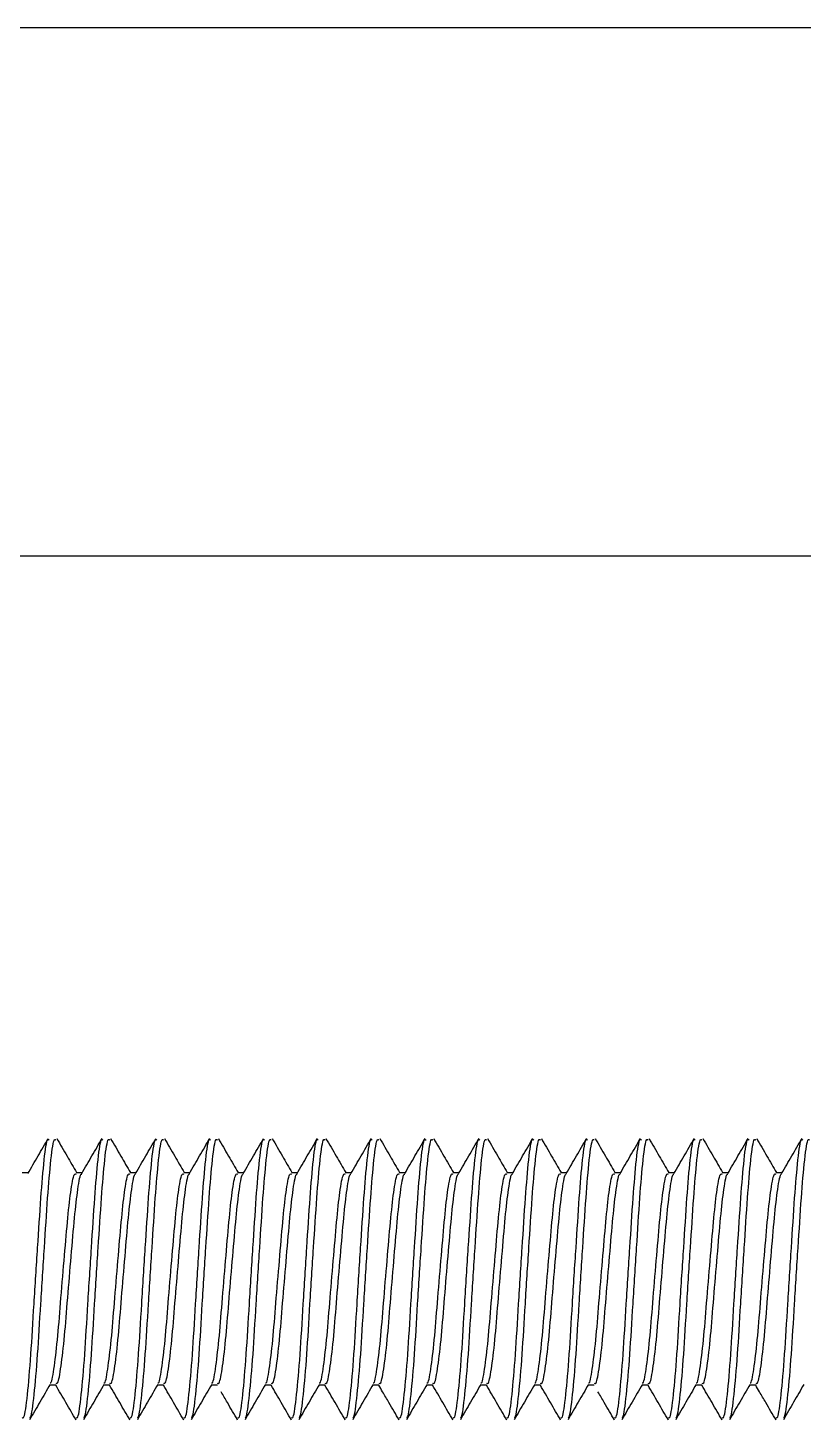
# Model space of a CAD drawing. Header units: inches. Extents: x -2.82 to 2.82, y -1.71 to 1.71.
# Drawn here: x -1.093 to -0.755, y -1.598 to -0.991 of the extents above; entities that cross this region are included whole.
import ezdxf

# ---------------------------------------------------------------- set-up
doc = ezdxf.new("R2010")
doc.units = ezdxf.units.IN
doc.header["$LTSCALE"] = 0.5
doc.header["$MEASUREMENT"] = 0
doc.layers.add('Hardware', color=242, linetype='CONTINUOUS')
doc.layers.add('Mounting', color=4, linetype='CONTINUOUS')

msp = doc.modelspace()

# ---------------------------------------------------------------- linework, layer by layer
at = {"layer": 'Hardware', "linetype": 'Continuous', "lineweight": 25, "transparency": 16777216}
for p, q in [((-1.09545, -1.48977), (-1.09275, -1.48977)), ((-1.07201, -1.48977), (-1.06931, -1.48977)), ((-1.04858, -1.48977), (-1.04588, -1.48977)), ((-1.02514, -1.48977), (-1.02244, -1.48977)), ((-1.0017, -1.48977), (-0.999, -1.48977)), ((-0.97826, -1.48977), (-0.97556, -1.48977)), ((-0.95483, -1.48977), (-0.95213, -1.48977)), ((-0.93139, -1.48977), (-0.92869, -1.48977)), ((-0.90795, -1.48977), (-0.90525, -1.48977)), ((-0.88451, -1.48977), (-0.88181, -1.48977)), ((-0.86108, -1.48977), (-0.85838, -1.48977)), ((-0.83764, -1.48977), (-0.83494, -1.48977)), ((-0.8142, -1.48977), (-0.8115, -1.48977)), ((-0.79077, -1.48977), (-0.78806, -1.48977)), ((-0.76733, -1.48977), (-0.76463, -1.48977)), ((-1.0808, -1.58233), (-1.08349, -1.58233)), ((-1.05737, -1.58233), (-1.06006, -1.58233)), ((-1.03393, -1.58233), (-1.03662, -1.58233)), ((-1.01049, -1.58233), (-1.01318, -1.58233)), ((-0.98705, -1.58233), (-0.98974, -1.58233)), ((-0.96362, -1.58233), (-0.96631, -1.58233)), ((-0.94018, -1.58233), (-0.94287, -1.58233)), ((-0.91674, -1.58233), (-0.91943, -1.58233)), ((-0.8933, -1.58233), (-0.89599, -1.58233)), ((-0.86987, -1.58233), (-0.87256, -1.58233)), ((-0.84643, -1.58233), (-0.84912, -1.58233)), ((-0.82299, -1.58233), (-0.82568, -1.58233)), ((-0.79955, -1.58233), (-0.80225, -1.58233)), ((-0.77612, -1.58233), (-0.77881, -1.58233))]:
    msp.add_line(p, q, dxfattribs=at)
for points, knots in [([(-1.093, -1.4902), (-1.09152, -1.48765), (-1.08854, -1.48255), (-1.08558, -1.47744), (-1.08409, -1.47489)], [0, 0, 0, 0, 0.499702, 1, 1, 1, 1]), ([(-1.08732, -1.50074), (-1.08685, -1.49482), (-1.0859, -1.48283), (-1.0846, -1.47459), (-1.08393, -1.47542), (-1.08373, -1.47567)], [0, 0, 0, 0, 0.40651, 0.823713, 1, 1, 1, 1]), ([(-1.08439, -1.50074), (-1.08392, -1.49482), (-1.08297, -1.48283), (-1.08167, -1.47459), (-1.081, -1.47542), (-1.0808, -1.47567)], [0, 0, 0, 0, 0.40651, 0.823713, 1, 1, 1, 1]), ([(-1.08039, -1.47495), (-1.07891, -1.47751), (-1.07604, -1.48245), (-1.07317, -1.48739), (-1.07178, -1.48977)], [0, 0, 0, 0, 0.516874, 1, 1, 1, 1]), ([(-1.06956, -1.4902), (-1.06808, -1.48765), (-1.06511, -1.48255), (-1.06214, -1.47744), (-1.06066, -1.47489)], [0, 0, 0, 0, 0.499702, 1, 1, 1, 1]), ([(-1.06388, -1.50074), (-1.06341, -1.49482), (-1.06247, -1.48283), (-1.06116, -1.47459), (-1.06049, -1.47542), (-1.06029, -1.47567)], [0, 0, 0, 0, 0.40651, 0.823713, 1, 1, 1, 1]), ([(-1.06095, -1.50074), (-1.06048, -1.49482), (-1.05954, -1.48283), (-1.05823, -1.47459), (-1.05756, -1.47542), (-1.05737, -1.47567)], [0, 0, 0, 0, 0.40651, 0.823713, 1, 1, 1, 1]), ([(-1.05696, -1.47495), (-1.05547, -1.47751), (-1.0526, -1.48245), (-1.04973, -1.48739), (-1.04834, -1.48977)], [0, 0, 0, 0, 0.516874, 1, 1, 1, 1]), ([(-1.04613, -1.4902), (-1.04464, -1.48765), (-1.04167, -1.48255), (-1.0387, -1.47744), (-1.03722, -1.47489)], [0, 0, 0, 0, 0.499702, 1, 1, 1, 1]), ([(-1.04044, -1.50074), (-1.03997, -1.49482), (-1.03903, -1.48283), (-1.03772, -1.47459), (-1.03706, -1.47542), (-1.03686, -1.47567)], [0, 0, 0, 0, 0.406509, 0.823714, 1, 1, 1, 1]), ([(-1.03751, -1.50074), (-1.03704, -1.49482), (-1.0361, -1.48283), (-1.03479, -1.47459), (-1.03413, -1.47542), (-1.03393, -1.47567)], [0, 0, 0, 0, 0.40651, 0.823713, 1, 1, 1, 1]), ([(-1.03352, -1.47495), (-1.03203, -1.47751), (-1.02917, -1.48245), (-1.02629, -1.48739), (-1.0249, -1.48977)], [0, 0, 0, 0, 0.516874, 1, 1, 1, 1]), ([(-1.02269, -1.4902), (-1.0212, -1.48765), (-1.01823, -1.48255), (-1.01527, -1.47744), (-1.01378, -1.47489)], [0, 0, 0, 0, 0.499677, 1, 1, 1, 1]), ([(-1.017, -1.50074), (-1.01654, -1.49482), (-1.01559, -1.48283), (-1.01428, -1.47459), (-1.01362, -1.47542), (-1.01342, -1.47567)], [0, 0, 0, 0, 0.406509, 0.823714, 1, 1, 1, 1]), ([(-1.01407, -1.50074), (-1.01361, -1.49482), (-1.01266, -1.48283), (-1.01135, -1.47459), (-1.01069, -1.47542), (-1.01049, -1.47567)], [0, 0, 0, 0, 0.40651, 0.823713, 1, 1, 1, 1]), ([(-1.01008, -1.47495), (-1.0086, -1.47751), (-1.00573, -1.48245), (-1.00285, -1.48739), (-1.00147, -1.48977)], [0, 0, 0, 0, 0.516874, 1, 1, 1, 1]), ([(-0.99925, -1.4902), (-0.99777, -1.48765), (-0.99479, -1.48255), (-0.99183, -1.47744), (-0.99035, -1.47489)], [0, 0, 0, 0, 0.499702, 1, 1, 1, 1]), ([(-0.99357, -1.50074), (-0.9931, -1.49482), (-0.99215, -1.48283), (-0.99085, -1.47459), (-0.99018, -1.47542), (-0.98998, -1.47567)], [0, 0, 0, 0, 0.40651, 0.823713, 1, 1, 1, 1]), ([(-0.99064, -1.50074), (-0.99017, -1.49482), (-0.98922, -1.48283), (-0.98792, -1.47459), (-0.98725, -1.47542), (-0.98705, -1.47567)], [0, 0, 0, 0, 0.40651, 0.823713, 1, 1, 1, 1]), ([(-0.98664, -1.47495), (-0.98516, -1.47751), (-0.98229, -1.48245), (-0.97942, -1.48739), (-0.97803, -1.48977)], [0, 0, 0, 0, 0.516874, 1, 1, 1, 1]), ([(-0.97581, -1.4902), (-0.97433, -1.48765), (-0.97136, -1.48255), (-0.96839, -1.47744), (-0.96691, -1.47489)], [0, 0, 0, 0, 0.499702, 1, 1, 1, 1]), ([(-0.97013, -1.50074), (-0.96966, -1.49482), (-0.96872, -1.48283), (-0.96741, -1.47459), (-0.96674, -1.47542), (-0.96655, -1.47567)], [0, 0, 0, 0, 0.406509, 0.823714, 1, 1, 1, 1]), ([(-0.9672, -1.50074), (-0.96673, -1.49482), (-0.96579, -1.48283), (-0.96448, -1.47459), (-0.96381, -1.47542), (-0.96362, -1.47567)], [0, 0, 0, 0, 0.40651, 0.823713, 1, 1, 1, 1]), ([(-0.96321, -1.47495), (-0.96172, -1.47751), (-0.95885, -1.48245), (-0.95598, -1.48739), (-0.95459, -1.48977)], [0, 0, 0, 0, 0.516874, 1, 1, 1, 1]), ([(-0.95238, -1.4902), (-0.95089, -1.48765), (-0.94792, -1.48255), (-0.94495, -1.47744), (-0.94347, -1.47489)], [0, 0, 0, 0, 0.499677, 1, 1, 1, 1]), ([(-0.94669, -1.50074), (-0.94623, -1.49482), (-0.94528, -1.48283), (-0.94397, -1.47459), (-0.94331, -1.47542), (-0.94311, -1.47567)], [0, 0, 0, 0, 0.406509, 0.823714, 1, 1, 1, 1]), ([(-0.94376, -1.50074), (-0.9433, -1.49482), (-0.94235, -1.48283), (-0.94104, -1.47459), (-0.94038, -1.47542), (-0.94018, -1.47567)], [0, 0, 0, 0, 0.40651, 0.823713, 1, 1, 1, 1]), ([(-0.93977, -1.47495), (-0.93829, -1.47751), (-0.93542, -1.48245), (-0.93254, -1.48739), (-0.93115, -1.48977)], [0, 0, 0, 0, 0.516874, 1, 1, 1, 1]), ([(-0.92894, -1.4902), (-0.92745, -1.48765), (-0.92448, -1.48255), (-0.92152, -1.47744), (-0.92003, -1.47489)], [0, 0, 0, 0, 0.499702, 1, 1, 1, 1]), ([(-0.92325, -1.50074), (-0.92279, -1.49482), (-0.92184, -1.48283), (-0.92053, -1.47459), (-0.91987, -1.47542), (-0.91967, -1.47567)], [0, 0, 0, 0, 0.40651, 0.823713, 1, 1, 1, 1]), ([(-0.92033, -1.50074), (-0.91986, -1.49482), (-0.91891, -1.48283), (-0.9176, -1.47459), (-0.91694, -1.47542), (-0.91674, -1.47567)], [0, 0, 0, 0, 0.40651, 0.823713, 1, 1, 1, 1]), ([(-0.91633, -1.47495), (-0.91485, -1.47751), (-0.91198, -1.48245), (-0.90911, -1.48739), (-0.90772, -1.48977)], [0, 0, 0, 0, 0.516874, 1, 1, 1, 1]), ([(-0.9055, -1.4902), (-0.90402, -1.48765), (-0.90104, -1.48255), (-0.89808, -1.47744), (-0.8966, -1.47489)], [0, 0, 0, 0, 0.499702, 1, 1, 1, 1]), ([(-0.89982, -1.50074), (-0.89935, -1.49482), (-0.8984, -1.48283), (-0.8971, -1.47459), (-0.89643, -1.47542), (-0.89623, -1.47567)], [0, 0, 0, 0, 0.40651, 0.823713, 1, 1, 1, 1]), ([(-0.89689, -1.50074), (-0.89642, -1.49482), (-0.89547, -1.48283), (-0.89417, -1.47459), (-0.8935, -1.47542), (-0.8933, -1.47567)], [0, 0, 0, 0, 0.40651, 0.823713, 1, 1, 1, 1]), ([(-0.89289, -1.47495), (-0.89141, -1.47751), (-0.88854, -1.48245), (-0.88567, -1.48739), (-0.88428, -1.48977)], [0, 0, 0, 0, 0.516874, 1, 1, 1, 1]), ([(-0.88207, -1.4902), (-0.88058, -1.48765), (-0.87761, -1.48255), (-0.87464, -1.47744), (-0.87316, -1.47489)], [0, 0, 0, 0, 0.499702, 1, 1, 1, 1]), ([(-0.87638, -1.50074), (-0.87591, -1.49482), (-0.87497, -1.48283), (-0.87366, -1.47459), (-0.87299, -1.47542), (-0.8728, -1.47567)], [0, 0, 0, 0, 0.406509, 0.823714, 1, 1, 1, 1]), ([(-0.87345, -1.50074), (-0.87298, -1.49482), (-0.87204, -1.48283), (-0.87073, -1.47459), (-0.87006, -1.47542), (-0.86987, -1.47567)], [0, 0, 0, 0, 0.40651, 0.823713, 1, 1, 1, 1]), ([(-0.86946, -1.47495), (-0.86797, -1.47751), (-0.8651, -1.48245), (-0.86223, -1.48739), (-0.86084, -1.48977)], [0, 0, 0, 0, 0.516874, 1, 1, 1, 1]), ([(-0.85863, -1.4902), (-0.85714, -1.48765), (-0.85417, -1.48255), (-0.8512, -1.47744), (-0.84972, -1.47489)], [0, 0, 0, 0, 0.499677, 1, 1, 1, 1]), ([(-0.85294, -1.50074), (-0.85248, -1.49482), (-0.85153, -1.48283), (-0.85022, -1.47459), (-0.84956, -1.47542), (-0.84936, -1.47567)], [0, 0, 0, 0, 0.406509, 0.823714, 1, 1, 1, 1]), ([(-0.85001, -1.50074), (-0.84955, -1.49482), (-0.8486, -1.48283), (-0.84729, -1.47459), (-0.84663, -1.47542), (-0.84643, -1.47567)], [0, 0, 0, 0, 0.40651, 0.823713, 1, 1, 1, 1]), ([(-0.84602, -1.47495), (-0.84454, -1.47751), (-0.84167, -1.48245), (-0.83879, -1.48739), (-0.8374, -1.48977)], [0, 0, 0, 0, 0.516874, 1, 1, 1, 1]), ([(-0.83519, -1.4902), (-0.83371, -1.48765), (-0.83073, -1.48255), (-0.82777, -1.47744), (-0.82628, -1.47489)], [0, 0, 0, 0, 0.499702, 1, 1, 1, 1]), ([(-0.82951, -1.50074), (-0.82904, -1.49482), (-0.82809, -1.48283), (-0.82678, -1.47459), (-0.82612, -1.47542), (-0.82592, -1.47567)], [0, 0, 0, 0, 0.40651, 0.823713, 1, 1, 1, 1]), ([(-0.82658, -1.50074), (-0.82611, -1.49482), (-0.82516, -1.48283), (-0.82385, -1.47459), (-0.82319, -1.47542), (-0.82299, -1.47567)], [0, 0, 0, 0, 0.40651, 0.823713, 1, 1, 1, 1]), ([(-0.82258, -1.47495), (-0.8211, -1.47751), (-0.81823, -1.48245), (-0.81536, -1.48739), (-0.81397, -1.48977)], [0, 0, 0, 0, 0.516874, 1, 1, 1, 1]), ([(-0.81175, -1.4902), (-0.81027, -1.48765), (-0.80729, -1.48255), (-0.80433, -1.47744), (-0.80285, -1.47489)], [0, 0, 0, 0, 0.499702, 1, 1, 1, 1]), ([(-0.80607, -1.50074), (-0.8056, -1.49482), (-0.80466, -1.48283), (-0.80335, -1.47459), (-0.80268, -1.47542), (-0.80248, -1.47567)], [0, 0, 0, 0, 0.406509, 0.823714, 1, 1, 1, 1]), ([(-0.80314, -1.50074), (-0.80267, -1.49482), (-0.80173, -1.48283), (-0.80042, -1.47459), (-0.79975, -1.47542), (-0.79955, -1.47567)], [0, 0, 0, 0, 0.40651, 0.823713, 1, 1, 1, 1]), ([(-0.79914, -1.47495), (-0.79766, -1.47751), (-0.79479, -1.48245), (-0.79192, -1.48739), (-0.79053, -1.48977)], [0, 0, 0, 0, 0.516874, 1, 1, 1, 1]), ([(-0.78832, -1.4902), (-0.78683, -1.48765), (-0.78386, -1.48255), (-0.78089, -1.47744), (-0.77941, -1.47489)], [0, 0, 0, 0, 0.499677, 1, 1, 1, 1]), ([(-0.78263, -1.50074), (-0.78216, -1.49482), (-0.78122, -1.48283), (-0.77991, -1.47459), (-0.77924, -1.47542), (-0.77905, -1.47567)], [0, 0, 0, 0, 0.406509, 0.823714, 1, 1, 1, 1]), ([(-0.7797, -1.50074), (-0.77923, -1.49482), (-0.77829, -1.48283), (-0.77698, -1.47459), (-0.77631, -1.47542), (-0.77612, -1.47567)], [0, 0, 0, 0, 0.40651, 0.823713, 1, 1, 1, 1]), ([(-0.77571, -1.47495), (-0.77422, -1.47751), (-0.77136, -1.48245), (-0.76848, -1.48739), (-0.76709, -1.48977)], [0, 0, 0, 0, 0.516874, 1, 1, 1, 1]), ([(-0.76488, -1.4902), (-0.76339, -1.48765), (-0.76042, -1.48255), (-0.75745, -1.47744), (-0.75597, -1.47489)], [0, 0, 0, 0, 0.499702, 1, 1, 1, 1]), ([(-0.75919, -1.50074), (-0.75873, -1.49482), (-0.75778, -1.48283), (-0.75647, -1.47459), (-0.75581, -1.47542), (-0.75561, -1.47567)], [0, 0, 0, 0, 0.40651, 0.823713, 1, 1, 1, 1]), ([(-0.75626, -1.50074), (-0.7558, -1.49482), (-0.75485, -1.48283), (-0.75354, -1.47459), (-0.75288, -1.47542), (-0.75268, -1.47567)], [0, 0, 0, 0, 0.40651, 0.823713, 1, 1, 1, 1]), ([(-1.08331, -1.58136), (-1.0832, -1.58138), (-1.08261, -1.58146), (-1.08146, -1.57459), (-1.07993, -1.56162), (-1.07861, -1.5442), (-1.07701, -1.52578), (-1.0756, -1.50873), (-1.07418, -1.49621), (-1.07288, -1.48978), (-1.07221, -1.49042), (-1.07201, -1.49061)], [0, 0, 0, 0, 0.032032, 0.163227, 0.294424, 0.421501, 0.553854, 0.682794, 0.811735, 0.944088, 1, 1, 1, 1]), ([(-1.08085, -1.5815), (-1.08058, -1.58164), (-1.07985, -1.582), (-1.07853, -1.57475), (-1.077, -1.56158), (-1.07569, -1.54433), (-1.07409, -1.52594), (-1.07268, -1.50876), (-1.07126, -1.49642), (-1.07012, -1.49021), (-1.06961, -1.49045), (-1.06957, -1.49047)], [0, 0, 0, 0, 0.0756552, 0.2070827, 0.3385112, 0.4658129, 0.5956376, 0.7275691, 0.8567376, 0.9893247, 1, 1, 1, 1]), ([(-1.05987, -1.58136), (-1.05976, -1.58138), (-1.05918, -1.58146), (-1.05802, -1.57459), (-1.05649, -1.56162), (-1.05517, -1.5442), (-1.05357, -1.52578), (-1.05216, -1.50873), (-1.05075, -1.49621), (-1.04944, -1.48978), (-1.04877, -1.49042), (-1.04858, -1.49061)], [0, 0, 0, 0, 0.032032, 0.163227, 0.294424, 0.421501, 0.553854, 0.682794, 0.811735, 0.944088, 1, 1, 1, 1]), ([(-1.05741, -1.5815), (-1.05714, -1.58164), (-1.05641, -1.582), (-1.05509, -1.57475), (-1.05356, -1.56158), (-1.05225, -1.54433), (-1.05066, -1.52594), (-1.04924, -1.50876), (-1.04782, -1.49642), (-1.04669, -1.49021), (-1.04617, -1.49045), (-1.04613, -1.49047)], [0, 0, 0, 0, 0.0756552, 0.2070827, 0.3385112, 0.4658129, 0.5956376, 0.7275691, 0.8567376, 0.9893247, 1, 1, 1, 1]), ([(-1.03644, -1.58136), (-1.03632, -1.58138), (-1.03574, -1.58146), (-1.03458, -1.57459), (-1.03305, -1.56162), (-1.03173, -1.5442), (-1.03014, -1.52578), (-1.02872, -1.50873), (-1.02731, -1.49621), (-1.026, -1.48978), (-1.02534, -1.49042), (-1.02514, -1.49061)], [0, 0, 0, 0, 0.032032, 0.163227, 0.294423, 0.421501, 0.553855, 0.682795, 0.811735, 0.944089, 1, 1, 1, 1]), ([(-1.03398, -1.5815), (-1.03371, -1.58164), (-1.03297, -1.582), (-1.03165, -1.57475), (-1.03012, -1.56158), (-1.02881, -1.54433), (-1.02722, -1.52594), (-1.0258, -1.50876), (-1.02438, -1.49642), (-1.02325, -1.49021), (-1.02273, -1.49045), (-1.0227, -1.49047)], [0, 0, 0, 0, 0.075656, 0.207083, 0.338512, 0.465813, 0.595638, 0.727569, 0.856738, 0.989325, 1, 1, 1, 1]), ([(-1.013, -1.58136), (-1.01288, -1.58138), (-1.0123, -1.58146), (-1.01114, -1.57459), (-1.00962, -1.56162), (-1.00829, -1.5442), (-1.0067, -1.52578), (-1.00528, -1.50873), (-1.00387, -1.49621), (-1.00256, -1.48978), (-1.0019, -1.49042), (-1.0017, -1.49061)], [0, 0, 0, 0, 0.032032, 0.163227, 0.294424, 0.421501, 0.553854, 0.682795, 0.811735, 0.944089, 1, 1, 1, 1]), ([(-1.01054, -1.5815), (-1.01027, -1.58164), (-1.00954, -1.582), (-1.00822, -1.57475), (-1.00669, -1.56158), (-1.00537, -1.54433), (-1.00378, -1.52594), (-1.00236, -1.50876), (-1.00095, -1.49642), (-0.99981, -1.49021), (-0.9993, -1.49045), (-0.99926, -1.49047)], [0, 0, 0, 0, 0.075656, 0.207083, 0.338511, 0.465813, 0.595638, 0.72757, 0.856738, 0.989325, 1, 1, 1, 1]), ([(-0.98956, -1.58136), (-0.98945, -1.58138), (-0.98886, -1.58146), (-0.98771, -1.57459), (-0.98618, -1.56162), (-0.98486, -1.5442), (-0.98326, -1.52578), (-0.98185, -1.50873), (-0.98043, -1.49621), (-0.97913, -1.48978), (-0.97846, -1.49042), (-0.97826, -1.49061)], [0, 0, 0, 0, 0.032032, 0.163227, 0.294424, 0.421501, 0.553854, 0.682794, 0.811735, 0.944088, 1, 1, 1, 1]), ([(-0.9871, -1.5815), (-0.98683, -1.58164), (-0.9861, -1.582), (-0.98478, -1.57475), (-0.98325, -1.56158), (-0.98194, -1.54433), (-0.98034, -1.52594), (-0.97893, -1.50876), (-0.97751, -1.49642), (-0.97637, -1.49021), (-0.97586, -1.49045), (-0.97582, -1.49047)], [0, 0, 0, 0, 0.0756552, 0.2070827, 0.3385112, 0.4658129, 0.5956376, 0.7275691, 0.8567376, 0.9893247, 1, 1, 1, 1]), ([(-0.96612, -1.58136), (-0.96601, -1.58138), (-0.96543, -1.58146), (-0.96427, -1.57459), (-0.96274, -1.56162), (-0.96142, -1.5442), (-0.95982, -1.52578), (-0.95841, -1.50873), (-0.957, -1.49621), (-0.95569, -1.48978), (-0.95502, -1.49042), (-0.95483, -1.49061)], [0, 0, 0, 0, 0.032032, 0.163227, 0.294423, 0.421501, 0.553855, 0.682795, 0.811735, 0.944089, 1, 1, 1, 1]), ([(-0.96366, -1.5815), (-0.96339, -1.58164), (-0.96266, -1.582), (-0.96134, -1.57475), (-0.95981, -1.56158), (-0.9585, -1.54433), (-0.95691, -1.52594), (-0.95549, -1.50876), (-0.95407, -1.49642), (-0.95294, -1.49021), (-0.95242, -1.49045), (-0.95238, -1.49047)], [0, 0, 0, 0, 0.075656, 0.207083, 0.338512, 0.465813, 0.595638, 0.727569, 0.856738, 0.989325, 1, 1, 1, 1]), ([(-0.94269, -1.58136), (-0.94257, -1.58138), (-0.94199, -1.58146), (-0.94083, -1.57459), (-0.9393, -1.56162), (-0.93798, -1.5442), (-0.93639, -1.52578), (-0.93497, -1.50873), (-0.93356, -1.49621), (-0.93225, -1.48978), (-0.93159, -1.49042), (-0.93139, -1.49061)], [0, 0, 0, 0, 0.032032, 0.163227, 0.294424, 0.421501, 0.553854, 0.682795, 0.811735, 0.944089, 1, 1, 1, 1]), ([(-0.94023, -1.5815), (-0.93996, -1.58164), (-0.93922, -1.582), (-0.9379, -1.57475), (-0.93637, -1.56158), (-0.93506, -1.54433), (-0.93347, -1.52594), (-0.93205, -1.50876), (-0.93064, -1.49642), (-0.92949, -1.49021), (-0.92899, -1.49045), (-0.92895, -1.49047)], [0, 0, 0, 0, 0.075656, 0.207083, 0.338511, 0.465813, 0.595638, 0.72757, 0.856738, 0.989325, 1, 1, 1, 1]), ([(-0.91925, -1.58136), (-0.91913, -1.58138), (-0.91855, -1.58146), (-0.91739, -1.57459), (-0.91587, -1.56162), (-0.91454, -1.5442), (-0.91295, -1.52578), (-0.91154, -1.50873), (-0.91012, -1.49621), (-0.90881, -1.48978), (-0.90815, -1.49042), (-0.90795, -1.49061)], [0, 0, 0, 0, 0.032032, 0.163227, 0.294424, 0.421501, 0.553854, 0.682794, 0.811735, 0.944088, 1, 1, 1, 1]), ([(-0.91679, -1.5815), (-0.91652, -1.58164), (-0.91579, -1.582), (-0.91447, -1.57475), (-0.91294, -1.56158), (-0.91162, -1.54433), (-0.91003, -1.52594), (-0.90861, -1.50876), (-0.9072, -1.49642), (-0.90606, -1.49021), (-0.90555, -1.49045), (-0.90551, -1.49047)], [0, 0, 0, 0, 0.0756552, 0.2070827, 0.3385112, 0.4658129, 0.5956376, 0.7275691, 0.8567376, 0.9893247, 1, 1, 1, 1]), ([(-0.89581, -1.58136), (-0.8957, -1.58138), (-0.89512, -1.58146), (-0.89396, -1.57459), (-0.89243, -1.56162), (-0.89111, -1.5442), (-0.88951, -1.52578), (-0.8881, -1.50873), (-0.88669, -1.49621), (-0.88538, -1.48978), (-0.88471, -1.49042), (-0.88451, -1.49061)], [0, 0, 0, 0, 0.032032, 0.163227, 0.294424, 0.421501, 0.553854, 0.682794, 0.811735, 0.944088, 1, 1, 1, 1]), ([(-0.89335, -1.5815), (-0.89308, -1.58164), (-0.89235, -1.582), (-0.89103, -1.57475), (-0.8895, -1.56158), (-0.88819, -1.54433), (-0.88659, -1.52594), (-0.88518, -1.50876), (-0.88376, -1.49642), (-0.88262, -1.49021), (-0.88211, -1.49045), (-0.88207, -1.49047)], [0, 0, 0, 0, 0.0756552, 0.2070827, 0.3385112, 0.4658129, 0.5956376, 0.7275691, 0.8567376, 0.9893247, 1, 1, 1, 1]), ([(-0.87237, -1.58136), (-0.87226, -1.58138), (-0.87168, -1.58146), (-0.87052, -1.57459), (-0.86899, -1.56162), (-0.86767, -1.5442), (-0.86607, -1.52578), (-0.86466, -1.50873), (-0.86325, -1.49621), (-0.86194, -1.48978), (-0.86127, -1.49042), (-0.86108, -1.49061)], [0, 0, 0, 0, 0.032032, 0.163227, 0.294423, 0.421501, 0.553855, 0.682795, 0.811735, 0.944089, 1, 1, 1, 1]), ([(-0.86991, -1.5815), (-0.86965, -1.58164), (-0.86891, -1.582), (-0.86759, -1.57475), (-0.86606, -1.56158), (-0.86475, -1.54433), (-0.86316, -1.52594), (-0.86174, -1.50876), (-0.86032, -1.49642), (-0.85919, -1.49021), (-0.85867, -1.49045), (-0.85863, -1.49047)], [0, 0, 0, 0, 0.075656, 0.207083, 0.338512, 0.465813, 0.595638, 0.727569, 0.856738, 0.989325, 1, 1, 1, 1]), ([(-0.84894, -1.58136), (-0.84882, -1.58138), (-0.84824, -1.58146), (-0.84708, -1.57459), (-0.84555, -1.56162), (-0.84423, -1.5442), (-0.84264, -1.52578), (-0.84122, -1.50873), (-0.83981, -1.49621), (-0.8385, -1.48978), (-0.83784, -1.49042), (-0.83764, -1.49061)], [0, 0, 0, 0, 0.032032, 0.163227, 0.294424, 0.421501, 0.553854, 0.682795, 0.811735, 0.944089, 1, 1, 1, 1]), ([(-0.84648, -1.5815), (-0.84621, -1.58164), (-0.84547, -1.582), (-0.84415, -1.57475), (-0.84262, -1.56158), (-0.84131, -1.54433), (-0.83972, -1.52594), (-0.8383, -1.50876), (-0.83689, -1.49642), (-0.83575, -1.49021), (-0.83524, -1.49045), (-0.8352, -1.49047)], [0, 0, 0, 0, 0.075656, 0.207083, 0.338511, 0.465813, 0.595638, 0.72757, 0.856738, 0.989325, 1, 1, 1, 1]), ([(-0.8255, -1.58136), (-0.82539, -1.58138), (-0.8248, -1.58146), (-0.82364, -1.57459), (-0.82212, -1.56162), (-0.8208, -1.5442), (-0.8192, -1.52578), (-0.81779, -1.50873), (-0.81637, -1.49621), (-0.81507, -1.48978), (-0.8144, -1.49042), (-0.8142, -1.49061)], [0, 0, 0, 0, 0.032032, 0.163227, 0.294424, 0.421501, 0.553854, 0.682794, 0.811735, 0.944088, 1, 1, 1, 1]), ([(-0.82304, -1.5815), (-0.82277, -1.58164), (-0.82204, -1.582), (-0.82072, -1.57475), (-0.81919, -1.56158), (-0.81787, -1.54433), (-0.81628, -1.52594), (-0.81486, -1.50876), (-0.81345, -1.49642), (-0.81231, -1.49021), (-0.8118, -1.49045), (-0.81176, -1.49047)], [0, 0, 0, 0, 0.0756552, 0.2070827, 0.3385112, 0.4658129, 0.5956376, 0.7275691, 0.8567376, 0.9893247, 1, 1, 1, 1]), ([(-0.80206, -1.58136), (-0.80195, -1.58138), (-0.80137, -1.58146), (-0.80021, -1.57459), (-0.79868, -1.56162), (-0.79736, -1.5442), (-0.79576, -1.52578), (-0.79435, -1.50873), (-0.79294, -1.49621), (-0.79163, -1.48978), (-0.79096, -1.49042), (-0.79077, -1.49061)], [0, 0, 0, 0, 0.032032, 0.163227, 0.294423, 0.421501, 0.553855, 0.682795, 0.811735, 0.944089, 1, 1, 1, 1]), ([(-0.7996, -1.5815), (-0.79933, -1.58164), (-0.7986, -1.582), (-0.79728, -1.57475), (-0.79575, -1.56158), (-0.79444, -1.54433), (-0.79284, -1.52594), (-0.79143, -1.50876), (-0.79001, -1.49642), (-0.78887, -1.49021), (-0.78836, -1.49045), (-0.78832, -1.49047)], [0, 0, 0, 0, 0.075656, 0.207083, 0.338512, 0.465813, 0.595638, 0.727569, 0.856738, 0.989325, 1, 1, 1, 1]), ([(-0.77862, -1.58136), (-0.77851, -1.58138), (-0.77793, -1.58146), (-0.77677, -1.57459), (-0.77524, -1.56162), (-0.77392, -1.5442), (-0.77233, -1.52578), (-0.77091, -1.50873), (-0.7695, -1.49621), (-0.76819, -1.48978), (-0.76752, -1.49042), (-0.76733, -1.49061)], [0, 0, 0, 0, 0.032032, 0.163227, 0.294424, 0.421501, 0.553854, 0.682795, 0.811735, 0.944089, 1, 1, 1, 1]), ([(-0.77616, -1.5815), (-0.7759, -1.58164), (-0.77516, -1.582), (-0.77384, -1.57475), (-0.77231, -1.56158), (-0.771, -1.54433), (-0.76941, -1.52594), (-0.76799, -1.50876), (-0.76658, -1.49642), (-0.76543, -1.49021), (-0.76492, -1.49045), (-0.76489, -1.49047)], [0, 0, 0, 0, 0.075656, 0.207083, 0.338511, 0.465813, 0.595638, 0.72757, 0.856738, 0.989325, 1, 1, 1, 1]), ([(-1.09545, -1.59644), (-1.0952, -1.59659), (-1.09448, -1.59704), (-1.09318, -1.58747), (-1.09165, -1.56996), (-1.09033, -1.54697), (-1.08873, -1.52212), (-1.08778, -1.5078), (-1.08732, -1.50074)], [0, 0, 0, 0, 0.098577, 0.280299, 0.462021, 0.638069, 0.821385, 1, 1, 1, 1]), ([(-1.09222, -1.59632), (-1.09207, -1.59637), (-1.09145, -1.59658), (-1.09025, -1.58734), (-1.08872, -1.56999), (-1.08739, -1.54696), (-1.0858, -1.52212), (-1.08485, -1.5078), (-1.08439, -1.50074)], [0, 0, 0, 0, 0.062356, 0.25138, 0.440403, 0.623526, 0.814208, 1, 1, 1, 1]), ([(-1.07201, -1.59644), (-1.07176, -1.59659), (-1.07104, -1.59704), (-1.06974, -1.58747), (-1.06821, -1.56996), (-1.06689, -1.54697), (-1.06529, -1.52212), (-1.06435, -1.5078), (-1.06388, -1.50074)], [0, 0, 0, 0, 0.098577, 0.280299, 0.462021, 0.638069, 0.821385, 1, 1, 1, 1]), ([(-1.06878, -1.59632), (-1.06863, -1.59637), (-1.06801, -1.59658), (-1.06681, -1.58734), (-1.06528, -1.56999), (-1.06396, -1.54696), (-1.06236, -1.52212), (-1.06142, -1.5078), (-1.06095, -1.50074)], [0, 0, 0, 0, 0.062356, 0.25138, 0.440403, 0.623526, 0.814208, 1, 1, 1, 1]), ([(-1.04858, -1.59644), (-1.04832, -1.59659), (-1.04761, -1.59704), (-1.0463, -1.58747), (-1.04477, -1.56996), (-1.04345, -1.54697), (-1.04185, -1.52212), (-1.04091, -1.5078), (-1.04044, -1.50074)], [0, 0, 0, 0, 0.098577, 0.280299, 0.46202, 0.638069, 0.821385, 1, 1, 1, 1]), ([(-1.04535, -1.59632), (-1.04519, -1.59637), (-1.04457, -1.59658), (-1.04337, -1.58734), (-1.04184, -1.56999), (-1.04052, -1.54696), (-1.03892, -1.52212), (-1.03798, -1.5078), (-1.03751, -1.50074)], [0, 0, 0, 0, 0.062356, 0.25138, 0.440403, 0.623526, 0.814208, 1, 1, 1, 1]), ([(-1.02514, -1.59644), (-1.02489, -1.59659), (-1.02417, -1.59704), (-1.02287, -1.58747), (-1.02133, -1.56996), (-1.02001, -1.54697), (-1.01842, -1.52212), (-1.01747, -1.5078), (-1.017, -1.50074)], [0, 0, 0, 0, 0.0985776, 0.2802987, 0.4620205, 0.6380693, 0.8213847, 1, 1, 1, 1]), ([(-1.02191, -1.59632), (-1.02175, -1.59637), (-1.02113, -1.59658), (-1.01993, -1.58734), (-1.0184, -1.56999), (-1.01708, -1.54696), (-1.01549, -1.52212), (-1.01454, -1.5078), (-1.01407, -1.50074)], [0, 0, 0, 0, 0.062356, 0.25138, 0.440403, 0.623526, 0.814208, 1, 1, 1, 1]), ([(-1.0017, -1.59644), (-1.00145, -1.59659), (-1.00073, -1.59704), (-0.99943, -1.58747), (-0.9979, -1.56996), (-0.99658, -1.54697), (-0.99498, -1.52212), (-0.99403, -1.5078), (-0.99357, -1.50074)], [0, 0, 0, 0, 0.098577, 0.280299, 0.462021, 0.638069, 0.821385, 1, 1, 1, 1]), ([(-0.99847, -1.59632), (-0.99832, -1.59637), (-0.9977, -1.59658), (-0.9965, -1.58734), (-0.99497, -1.56999), (-0.99364, -1.54696), (-0.99205, -1.52212), (-0.9911, -1.5078), (-0.99064, -1.50074)], [0, 0, 0, 0, 0.062356, 0.25138, 0.440403, 0.623526, 0.814208, 1, 1, 1, 1]), ([(-0.97826, -1.59644), (-0.97801, -1.59659), (-0.97729, -1.59704), (-0.97599, -1.58747), (-0.97446, -1.56996), (-0.97314, -1.54697), (-0.97154, -1.52212), (-0.9706, -1.5078), (-0.97013, -1.50074)], [0, 0, 0, 0, 0.098577, 0.280299, 0.46202, 0.638069, 0.821385, 1, 1, 1, 1]), ([(-0.97503, -1.59632), (-0.97488, -1.59637), (-0.97426, -1.59658), (-0.97306, -1.58734), (-0.97153, -1.56999), (-0.97021, -1.54696), (-0.96861, -1.52212), (-0.96767, -1.5078), (-0.9672, -1.50074)], [0, 0, 0, 0, 0.062356, 0.25138, 0.440403, 0.623526, 0.814208, 1, 1, 1, 1]), ([(-0.95483, -1.59644), (-0.95457, -1.59659), (-0.95386, -1.59704), (-0.95255, -1.58747), (-0.95102, -1.56996), (-0.9497, -1.54697), (-0.94811, -1.52212), (-0.94716, -1.5078), (-0.94669, -1.50074)], [0, 0, 0, 0, 0.0985776, 0.2802987, 0.4620205, 0.6380693, 0.8213847, 1, 1, 1, 1]), ([(-0.9516, -1.59632), (-0.95144, -1.59637), (-0.95082, -1.59658), (-0.94962, -1.58734), (-0.94809, -1.56999), (-0.94677, -1.54696), (-0.94517, -1.52212), (-0.94423, -1.5078), (-0.94376, -1.50074)], [0, 0, 0, 0, 0.062356, 0.25138, 0.440403, 0.623526, 0.814208, 1, 1, 1, 1]), ([(-0.93139, -1.59644), (-0.93114, -1.59659), (-0.93042, -1.59704), (-0.92912, -1.58747), (-0.92758, -1.56996), (-0.92626, -1.54697), (-0.92467, -1.52212), (-0.92372, -1.5078), (-0.92325, -1.50074)], [0, 0, 0, 0, 0.098577, 0.280299, 0.462021, 0.638069, 0.821385, 1, 1, 1, 1]), ([(-0.92816, -1.59632), (-0.92801, -1.59637), (-0.92738, -1.59658), (-0.92618, -1.58734), (-0.92466, -1.56999), (-0.92333, -1.54696), (-0.92174, -1.52212), (-0.92079, -1.5078), (-0.92033, -1.50074)], [0, 0, 0, 0, 0.062356, 0.25138, 0.440403, 0.623526, 0.814208, 1, 1, 1, 1]), ([(-0.90795, -1.59644), (-0.9077, -1.59659), (-0.90698, -1.59704), (-0.90568, -1.58747), (-0.90415, -1.56996), (-0.90283, -1.54697), (-0.90123, -1.52212), (-0.90028, -1.5078), (-0.89982, -1.50074)], [0, 0, 0, 0, 0.098577, 0.280299, 0.462021, 0.638069, 0.821385, 1, 1, 1, 1]), ([(-0.90472, -1.59632), (-0.90457, -1.59637), (-0.90395, -1.59658), (-0.90275, -1.58734), (-0.90122, -1.56999), (-0.8999, -1.54696), (-0.8983, -1.52212), (-0.89735, -1.5078), (-0.89689, -1.50074)], [0, 0, 0, 0, 0.062356, 0.25138, 0.440403, 0.623526, 0.814208, 1, 1, 1, 1]), ([(-0.88451, -1.59644), (-0.88426, -1.59659), (-0.88354, -1.59704), (-0.88224, -1.58747), (-0.88071, -1.56996), (-0.87939, -1.54697), (-0.87779, -1.52212), (-0.87685, -1.5078), (-0.87638, -1.50074)], [0, 0, 0, 0, 0.098577, 0.280299, 0.46202, 0.638069, 0.821385, 1, 1, 1, 1]), ([(-0.88128, -1.59632), (-0.88113, -1.59637), (-0.88051, -1.59658), (-0.87931, -1.58734), (-0.87778, -1.56999), (-0.87646, -1.54696), (-0.87486, -1.52212), (-0.87392, -1.5078), (-0.87345, -1.50074)], [0, 0, 0, 0, 0.062356, 0.25138, 0.440403, 0.623526, 0.814208, 1, 1, 1, 1]), ([(-0.86108, -1.59644), (-0.86082, -1.59659), (-0.86011, -1.59704), (-0.8588, -1.58747), (-0.85727, -1.56996), (-0.85595, -1.54697), (-0.85436, -1.52212), (-0.85341, -1.5078), (-0.85294, -1.50074)], [0, 0, 0, 0, 0.0985776, 0.2802987, 0.4620205, 0.6380693, 0.8213847, 1, 1, 1, 1]), ([(-0.85785, -1.59632), (-0.85769, -1.59637), (-0.85707, -1.59658), (-0.85587, -1.58734), (-0.85434, -1.56999), (-0.85302, -1.54696), (-0.85143, -1.52212), (-0.85048, -1.5078), (-0.85001, -1.50074)], [0, 0, 0, 0, 0.062356, 0.25138, 0.440403, 0.623526, 0.814208, 1, 1, 1, 1]), ([(-0.83764, -1.59644), (-0.83739, -1.59659), (-0.83667, -1.59704), (-0.83537, -1.58747), (-0.83383, -1.56996), (-0.83251, -1.54697), (-0.83092, -1.52212), (-0.82997, -1.5078), (-0.82951, -1.50074)], [0, 0, 0, 0, 0.098577, 0.280299, 0.462021, 0.638069, 0.821385, 1, 1, 1, 1]), ([(-0.83441, -1.59632), (-0.83426, -1.59637), (-0.83363, -1.59658), (-0.83243, -1.58734), (-0.83091, -1.56999), (-0.82958, -1.54696), (-0.82799, -1.52212), (-0.82704, -1.5078), (-0.82658, -1.50074)], [0, 0, 0, 0, 0.062356, 0.25138, 0.440403, 0.623526, 0.814208, 1, 1, 1, 1]), ([(-0.8142, -1.59644), (-0.81395, -1.59659), (-0.81323, -1.59704), (-0.81193, -1.58747), (-0.8104, -1.56996), (-0.80908, -1.54697), (-0.80748, -1.52212), (-0.80653, -1.5078), (-0.80607, -1.50074)], [0, 0, 0, 0, 0.098577, 0.280299, 0.46202, 0.638069, 0.821385, 1, 1, 1, 1]), ([(-0.81097, -1.59632), (-0.81082, -1.59637), (-0.8102, -1.59658), (-0.809, -1.58734), (-0.80747, -1.56999), (-0.80615, -1.54696), (-0.80455, -1.52212), (-0.8036, -1.5078), (-0.80314, -1.50074)], [0, 0, 0, 0, 0.062356, 0.25138, 0.440403, 0.623526, 0.814208, 1, 1, 1, 1]), ([(-0.79077, -1.59644), (-0.79051, -1.59659), (-0.78979, -1.59704), (-0.78849, -1.58747), (-0.78696, -1.56996), (-0.78564, -1.54697), (-0.78404, -1.52212), (-0.7831, -1.5078), (-0.78263, -1.50074)], [0, 0, 0, 0, 0.0985776, 0.2802987, 0.4620205, 0.6380693, 0.8213847, 1, 1, 1, 1]), ([(-0.78753, -1.59632), (-0.78738, -1.59637), (-0.78676, -1.59658), (-0.78556, -1.58734), (-0.78403, -1.56999), (-0.78271, -1.54696), (-0.78111, -1.52212), (-0.78017, -1.5078), (-0.7797, -1.50074)], [0, 0, 0, 0, 0.062356, 0.25138, 0.440403, 0.623526, 0.814208, 1, 1, 1, 1]), ([(-0.76733, -1.59644), (-0.76708, -1.59659), (-0.76636, -1.59704), (-0.76505, -1.58747), (-0.76352, -1.56996), (-0.7622, -1.54697), (-0.76061, -1.52212), (-0.75966, -1.5078), (-0.75919, -1.50074)], [0, 0, 0, 0, 0.098577, 0.280299, 0.462021, 0.638069, 0.821385, 1, 1, 1, 1]), ([(-0.7641, -1.59632), (-0.76394, -1.59637), (-0.76332, -1.59658), (-0.76212, -1.58734), (-0.76059, -1.56999), (-0.75927, -1.54696), (-0.75768, -1.52212), (-0.75673, -1.5078), (-0.75626, -1.50074)], [0, 0, 0, 0, 0.062356, 0.25138, 0.440403, 0.623526, 0.814208, 1, 1, 1, 1]), ([(-1.0833, -1.58199), (-1.08478, -1.58454), (-1.08776, -1.58967), (-1.09073, -1.59478), (-1.09222, -1.59734)], [0, 0, 0, 0, 0.499537, 1, 1, 1, 1]), ([(-1.07199, -1.59755), (-1.07347, -1.59501), (-1.07642, -1.58994), (-1.07937, -1.58486), (-1.08084, -1.58232)], [0, 0, 0, 0, 0.50008, 1, 1, 1, 1]), ([(-1.05986, -1.58199), (-1.06135, -1.58454), (-1.06432, -1.58967), (-1.06729, -1.59478), (-1.06878, -1.59734)], [0, 0, 0, 0, 0.499537, 1, 1, 1, 1]), ([(-1.04856, -1.59755), (-1.05003, -1.59501), (-1.05298, -1.58994), (-1.05593, -1.58486), (-1.0574, -1.58232)], [0, 0, 0, 0, 0.50008, 1, 1, 1, 1]), ([(-1.03642, -1.58199), (-1.03791, -1.58454), (-1.04089, -1.58967), (-1.04386, -1.59478), (-1.04534, -1.59734)], [0, 0, 0, 0, 0.4995247, 1, 1, 1, 1]), ([(-1.02512, -1.59755), (-1.02659, -1.59501), (-1.02954, -1.58994), (-1.03249, -1.58486), (-1.03397, -1.58232)], [0, 0, 0, 0, 0.500106, 1, 1, 1, 1]), ([(-1.01298, -1.58199), (-1.01447, -1.58454), (-1.01745, -1.58967), (-1.02042, -1.59478), (-1.02191, -1.59734)], [0, 0, 0, 0, 0.49955, 1, 1, 1, 1]), ([(-1.00168, -1.59755), (-1.00316, -1.59501), (-1.00556, -1.59088), (-1.00796, -1.58675), (-1.00888, -1.58516)], [0, 0, 0, 0, 0.500093, 0.8139796, 0.8139796, 0.8139796, 0.8139796]), ([(-0.98955, -1.58199), (-0.99103, -1.58454), (-0.99401, -1.58967), (-0.99698, -1.59478), (-0.99847, -1.59734)], [0, 0, 0, 0, 0.499537, 1, 1, 1, 1]), ([(-0.97824, -1.59755), (-0.97972, -1.59501), (-0.98267, -1.58994), (-0.98562, -1.58486), (-0.98709, -1.58232)], [0, 0, 0, 0, 0.50008, 1, 1, 1, 1]), ([(-0.96611, -1.58199), (-0.9676, -1.58454), (-0.97057, -1.58967), (-0.97354, -1.59478), (-0.97503, -1.59734)], [0, 0, 0, 0, 0.4995247, 1, 1, 1, 1]), ([(-0.95481, -1.59755), (-0.95628, -1.59501), (-0.95923, -1.58994), (-0.96218, -1.58486), (-0.96365, -1.58232)], [0, 0, 0, 0, 0.500106, 1, 1, 1, 1]), ([(-0.94267, -1.58199), (-0.94416, -1.58454), (-0.94714, -1.58967), (-0.95011, -1.59478), (-0.95159, -1.59734)], [0, 0, 0, 0, 0.49955, 1, 1, 1, 1]), ([(-0.93137, -1.59755), (-0.93284, -1.59501), (-0.93524, -1.59088), (-0.93764, -1.58675), (-0.93857, -1.58516), (-0.93857, -1.58516), (-0.93857, -1.58516), (-0.93857, -1.58516), (-0.93912, -1.58421), (-0.93967, -1.58327), (-0.94021, -1.58233)], [0, 0, 0, 0, 0.500093, 0.8139796, 0.8139796, 0.8139796, 0.8139928, 0.8139928, 0.8139928, 0.999627, 0.999627, 0.999627, 0.999627]), ([(-0.91923, -1.58199), (-0.92072, -1.58454), (-0.9237, -1.58967), (-0.92667, -1.59478), (-0.92816, -1.59734)], [0, 0, 0, 0, 0.499537, 1, 1, 1, 1]), ([(-0.90793, -1.59755), (-0.90941, -1.59501), (-0.91235, -1.58994), (-0.9153, -1.58486), (-0.91678, -1.58232)], [0, 0, 0, 0, 0.50008, 1, 1, 1, 1]), ([(-0.8958, -1.58199), (-0.89728, -1.58454), (-0.90026, -1.58967), (-0.90323, -1.59478), (-0.90472, -1.59734)], [0, 0, 0, 0, 0.499537, 1, 1, 1, 1]), ([(-0.88449, -1.59755), (-0.88597, -1.59501), (-0.88892, -1.58994), (-0.89187, -1.58486), (-0.89334, -1.58232)], [0, 0, 0, 0, 0.50008, 1, 1, 1, 1]), ([(-0.87236, -1.58199), (-0.87385, -1.58454), (-0.87683, -1.58967), (-0.87979, -1.59478), (-0.88128, -1.59734)], [0, 0, 0, 0, 0.4995247, 1, 1, 1, 1]), ([(-0.86106, -1.59755), (-0.86253, -1.59501), (-0.86548, -1.58994), (-0.86843, -1.58486), (-0.8699, -1.58232)], [0, 0, 0, 0, 0.500106, 1, 1, 1, 1]), ([(-0.84892, -1.58199), (-0.85041, -1.58454), (-0.85339, -1.58967), (-0.85636, -1.59478), (-0.85784, -1.59734)], [0, 0, 0, 0, 0.49955, 1, 1, 1, 1]), ([(-0.83762, -1.59755), (-0.83909, -1.59501), (-0.84149, -1.59088), (-0.8439, -1.58675), (-0.84482, -1.58516)], [0, 0, 0, 0, 0.500093, 0.8139796, 0.8139796, 0.8139796, 0.8139796]), ([(-0.82548, -1.58199), (-0.82697, -1.58454), (-0.82995, -1.58967), (-0.83292, -1.59478), (-0.83441, -1.59734)], [0, 0, 0, 0, 0.499537, 1, 1, 1, 1]), ([(-0.81418, -1.59755), (-0.81566, -1.59501), (-0.8186, -1.58994), (-0.82155, -1.58486), (-0.82303, -1.58232)], [0, 0, 0, 0, 0.50008, 1, 1, 1, 1]), ([(-0.80205, -1.58199), (-0.80354, -1.58454), (-0.80651, -1.58967), (-0.80948, -1.59478), (-0.81097, -1.59734)], [0, 0, 0, 0, 0.4995247, 1, 1, 1, 1]), ([(-0.79074, -1.59755), (-0.79222, -1.59501), (-0.79517, -1.58994), (-0.79812, -1.58486), (-0.79959, -1.58232)], [0, 0, 0, 0, 0.500106, 1, 1, 1, 1]), ([(-0.77861, -1.58199), (-0.7801, -1.58454), (-0.78308, -1.58967), (-0.78605, -1.59478), (-0.78753, -1.59734)], [0, 0, 0, 0, 0.49955, 1, 1, 1, 1]), ([(-0.76731, -1.59755), (-0.76878, -1.59501), (-0.77118, -1.59088), (-0.77358, -1.58675), (-0.77451, -1.58516), (-0.77451, -1.58516), (-0.77451, -1.58516), (-0.77451, -1.58516), (-0.77506, -1.58421), (-0.7756, -1.58327), (-0.77615, -1.58233)], [0, 0, 0, 0, 0.500093, 0.8139796, 0.8139796, 0.8139796, 0.8139928, 0.8139928, 0.8139928, 0.999627, 0.999627, 0.999627, 0.999627]), ([(-0.75517, -1.58199), (-0.75666, -1.58454), (-0.75964, -1.58967), (-0.76261, -1.59478), (-0.76409, -1.59734)], [0, 0, 0, 0, 0.499537, 1, 1, 1, 1])]:
    msp.add_open_spline(points, degree=3, knots=knots, dxfattribs=at)
at = {"layer": 'Mounting', "linetype": 'Continuous', "transparency": 16777216}
for p, q in [((-0.09774, -0.99145), (-2.82274, -0.99145)), ((-0.15774, -1.22145), (-2.03774, -1.22145))]:
    msp.add_line(p, q, dxfattribs=at)

doc.saveas('drawing.dxf')
